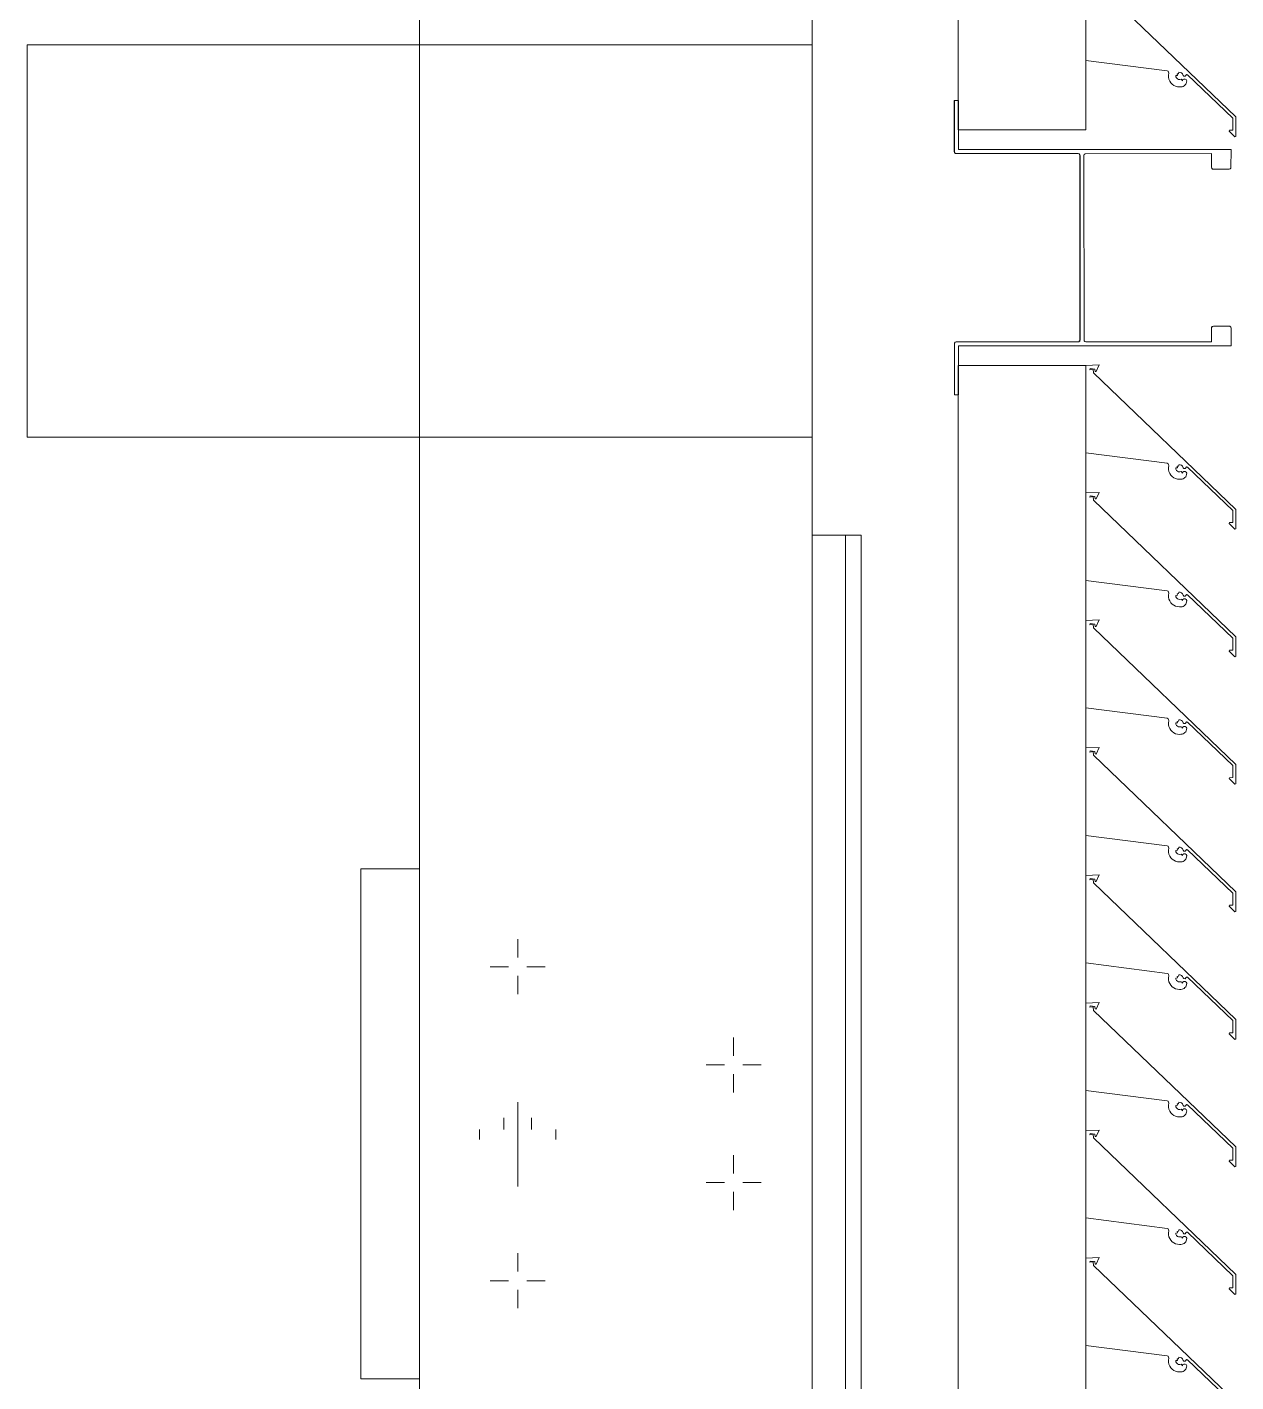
# Model space of a CAD drawing. Header units: millimetres. Extents: x -220592 to 404889, y -217665 to 38245.
# Drawn here: x 7828.18 to 7834.34, y -48033.13 to -48026.23 of the extents above; entities that cross this region are included whole.
import ezdxf

# ---------------------------------------------------------------- set-up
doc = ezdxf.new("R2010")
doc.units = ezdxf.units.MM
doc.linetypes.add('XKITLINE00', pattern=[0])
doc.linetypes.add('XKITLINE02', pattern=[4, 2, -2])
doc.layers.add('Bolt', color=7, linetype='Continuous', lineweight=0)
doc.layers.add('Part', color=7, linetype='Continuous', lineweight=0)

# ---------------------------------------------------------------- blocks, each defined once
blk = doc.blocks.new('*A15046')
at = {"layer": 'Part', "color": 7, "linetype": 'XKITLINE00', "lineweight": 0}
for p, q in [((92.53, 356.643483), (92.53, 93.899527)), ((94.53, 93.899527), (94.53, 244.699959))]:
    blk.add_line(p, q, dxfattribs=at)
blk = doc.blocks.new('*A15128')
at = {"layer": 'Part', "color": 7, "linetype": 'XKITLINE00', "lineweight": 0}
for p, q in [((95.925304, 180.315326), (95.992799, 180.31794)), ((95.992799, 180.31794), (95.977264, 180.284453)), ((95.947029, 180.300196), (95.944993, 180.293623)), ((95.944993, 180.293623), (95.962009, 180.296527)), ((95.972012, 180.297056), (95.947029, 180.300196)), ((95.962009, 180.296527), (95.964906, 180.277984)), ((95.964906, 180.277984), (96.690028, 179.581738)), ((95.972141, 180.284865), (95.972012, 180.297056)), ((95.977264, 180.284453), (95.972141, 180.284865)), ((96.339112, 179.816618), (95.925304, 179.869622)), ((96.344187, 179.814428), (96.339112, 179.816618)), ((96.347324, 179.809876), (96.344187, 179.814428)), ((96.346077, 179.79422), (96.347563, 179.804354)), ((96.346452, 179.783984), (96.346077, 179.79422)), ((96.348675, 179.773985), (96.346452, 179.783984)), ((96.347563, 179.804354), (96.347324, 179.809876)), ((96.352673, 179.764555), (96.348675, 179.773985)), ((96.358313, 179.756005), (96.352673, 179.764555)), ((96.391775, 179.793926), (96.38407, 179.79282)), ((96.38407, 179.79282), (96.384639, 179.786336)), ((96.384639, 179.786336), (96.387441, 179.780462)), ((96.387441, 179.780462), (96.392123, 179.77594)), ((96.397771, 179.80193), (96.390606, 179.800986)), ((96.390606, 179.800986), (96.391775, 179.793926)), ((96.392123, 179.77594), (96.398091, 179.773342)), ((96.400093, 179.80932), (96.397771, 179.80193)), ((96.398091, 179.773342), (96.404591, 179.772998)), ((96.406765, 179.808898), (96.400093, 179.80932)), ((96.404591, 179.772998), (96.410509, 179.773903)), ((96.412841, 179.806108), (96.406765, 179.808898)), ((96.410509, 179.773903), (96.41532, 179.771496)), ((96.417508, 179.801322), (96.412841, 179.806108)), ((96.41532, 179.771496), (96.41735, 179.766515)), ((96.41735, 179.766515), (96.420292, 179.771987)), ((96.420622, 179.793748), (96.417508, 179.801322)), ((96.420292, 179.771987), (96.425448, 179.775205)), ((96.424805, 179.789591), (96.420622, 179.793748)), ((96.430699, 179.789385), (96.424805, 179.789591)), ((96.425448, 179.775205), (96.431526, 179.775193)), ((96.435163, 179.793239), (96.430699, 179.789385)), ((96.431526, 179.775193), (96.43667, 179.771956)), ((96.438818, 179.797866), (96.435163, 179.793239)), ((96.43667, 179.771956), (96.43931, 179.766482)), ((96.43931, 179.766482), (96.438814, 179.758712)), ((96.443977, 179.796774), (96.438818, 179.797866)), ((96.674993, 179.575371), (96.443977, 179.796774)), ((96.365409, 179.748618), (96.358313, 179.756005)), ((96.373725, 179.74264), (96.365409, 179.748618)), ((96.382988, 179.738267), (96.373725, 179.74264)), ((96.392889, 179.735644), (96.382988, 179.738267)), ((96.403102, 179.734859), (96.392889, 179.735644)), ((96.409901, 179.734957), (96.403102, 179.734859)), ((96.415629, 179.735593), (96.409901, 179.734957)), ((96.42113, 179.737312), (96.415629, 179.735593)), ((96.4262, 179.740052), (96.42113, 179.737312)), ((96.430653, 179.74371), (96.4262, 179.740052)), ((96.434325, 179.748153), (96.430653, 179.74371)), ((96.437079, 179.753216), (96.434325, 179.748153)), ((96.438814, 179.758712), (96.437079, 179.753216)), ((96.67465, 179.514025), (96.674993, 179.575371)), ((96.690028, 179.581738), (96.689475, 179.482587)), ((96.656145, 179.509007), (96.65723, 179.513928)), ((96.684794, 179.480119), (96.656145, 179.509007)), ((96.65723, 179.513928), (96.67465, 179.514025)), ((96.689475, 179.482587), (96.684794, 179.480119))]:
    blk.add_line(p, q, dxfattribs=at)
blk = doc.blocks.new('*A15129')
at = {"layer": 'Part', "color": 7, "linetype": 'XKITLINE00', "lineweight": 0}
for p, q in [((95.925304, 179.665326), (95.992799, 179.66794)), ((95.947029, 179.650196), (95.944993, 179.643623)), ((95.944993, 179.643623), (95.962009, 179.646527)), ((95.972012, 179.647056), (95.947029, 179.650196)), ((95.962009, 179.646527), (95.964906, 179.627984)), ((95.964906, 179.627984), (96.690028, 178.931738)), ((95.972141, 179.634865), (95.972012, 179.647056)), ((95.977264, 179.634453), (95.972141, 179.634865)), ((95.992799, 179.66794), (95.977264, 179.634453)), ((96.339112, 179.166618), (95.925304, 179.219622)), ((96.344187, 179.164428), (96.339112, 179.166618)), ((96.347324, 179.159876), (96.344187, 179.164428)), ((96.346077, 179.14422), (96.347563, 179.154354)), ((96.346452, 179.133984), (96.346077, 179.14422)), ((96.347563, 179.154354), (96.347324, 179.159876)), ((96.391775, 179.143926), (96.38407, 179.14282)), ((96.38407, 179.14282), (96.384639, 179.136336)), ((96.397771, 179.15193), (96.390606, 179.150986)), ((96.390606, 179.150986), (96.391775, 179.143926)), ((96.400093, 179.15932), (96.397771, 179.15193)), ((96.406765, 179.158898), (96.400093, 179.15932)), ((96.412841, 179.156108), (96.406765, 179.158898)), ((96.417508, 179.151322), (96.412841, 179.156108)), ((96.420622, 179.143748), (96.417508, 179.151322)), ((96.424805, 179.139591), (96.420622, 179.143748)), ((96.430699, 179.139385), (96.424805, 179.139591)), ((96.435163, 179.143239), (96.430699, 179.139385)), ((96.438818, 179.147866), (96.435163, 179.143239)), ((96.443977, 179.146774), (96.438818, 179.147866)), ((96.674993, 178.925371), (96.443977, 179.146774)), ((96.348675, 179.123985), (96.346452, 179.133984)), ((96.352673, 179.114555), (96.348675, 179.123985)), ((96.358313, 179.106005), (96.352673, 179.114555)), ((96.365409, 179.098618), (96.358313, 179.106005)), ((96.373725, 179.09264), (96.365409, 179.098618)), ((96.382988, 179.088267), (96.373725, 179.09264)), ((96.392889, 179.085644), (96.382988, 179.088267)), ((96.384639, 179.136336), (96.387441, 179.130462)), ((96.387441, 179.130462), (96.392123, 179.12594)), ((96.392123, 179.12594), (96.398091, 179.123342)), ((96.403102, 179.084859), (96.392889, 179.085644)), ((96.398091, 179.123342), (96.404591, 179.122998)), ((96.409901, 179.084957), (96.403102, 179.084859)), ((96.404591, 179.122998), (96.410509, 179.123903)), ((96.415629, 179.085593), (96.409901, 179.084957)), ((96.410509, 179.123903), (96.41532, 179.121496)), ((96.41532, 179.121496), (96.41735, 179.116515)), ((96.42113, 179.087312), (96.415629, 179.085593)), ((96.41735, 179.116515), (96.420292, 179.121987)), ((96.420292, 179.121987), (96.425448, 179.125205)), ((96.4262, 179.090052), (96.42113, 179.087312)), ((96.425448, 179.125205), (96.431526, 179.125193)), ((96.430653, 179.09371), (96.4262, 179.090052)), ((96.434325, 179.098153), (96.430653, 179.09371)), ((96.431526, 179.125193), (96.43667, 179.121956)), ((96.437079, 179.103216), (96.434325, 179.098153)), ((96.43667, 179.121956), (96.43931, 179.116482)), ((96.438814, 179.108712), (96.437079, 179.103216)), ((96.43931, 179.116482), (96.438814, 179.108712)), ((96.690028, 178.931738), (96.689475, 178.832587)), ((96.656145, 178.859007), (96.65723, 178.863928)), ((96.65723, 178.863928), (96.67465, 178.864025)), ((96.67465, 178.864025), (96.674993, 178.925371)), ((96.684794, 178.830119), (96.656145, 178.859007)), ((96.689475, 178.832587), (96.684794, 178.830119))]:
    blk.add_line(p, q, dxfattribs=at)
blk = doc.blocks.new('*A15130')
at = {"layer": 'Part', "color": 7, "linetype": 'XKITLINE00', "lineweight": 0}
for p, q in [((95.925304, 179.015326), (95.992799, 179.01794)), ((95.992799, 179.01794), (95.977264, 178.984453)), ((95.947029, 179.000196), (95.944993, 178.993623)), ((95.944993, 178.993623), (95.962009, 178.996527)), ((95.972012, 178.997056), (95.947029, 179.000196)), ((95.962009, 178.996527), (95.964906, 178.977984)), ((95.964906, 178.977984), (96.690028, 178.281738)), ((95.972141, 178.984865), (95.972012, 178.997056)), ((95.977264, 178.984453), (95.972141, 178.984865)), ((96.339112, 178.516618), (95.925304, 178.569622)), ((96.344187, 178.514428), (96.339112, 178.516618)), ((96.347324, 178.509876), (96.344187, 178.514428)), ((96.346077, 178.49422), (96.347563, 178.504354)), ((96.346452, 178.483984), (96.346077, 178.49422)), ((96.348675, 178.473985), (96.346452, 178.483984)), ((96.347563, 178.504354), (96.347324, 178.509876)), ((96.352673, 178.464555), (96.348675, 178.473985)), ((96.358313, 178.456005), (96.352673, 178.464555)), ((96.365409, 178.448618), (96.358313, 178.456005)), ((96.373725, 178.44264), (96.365409, 178.448618)), ((96.391775, 178.493926), (96.38407, 178.49282)), ((96.38407, 178.49282), (96.384639, 178.486336)), ((96.384639, 178.486336), (96.387441, 178.480462)), ((96.387441, 178.480462), (96.392123, 178.47594)), ((96.397771, 178.50193), (96.390606, 178.500986)), ((96.390606, 178.500986), (96.391775, 178.493926)), ((96.392123, 178.47594), (96.398091, 178.473342)), ((96.400093, 178.50932), (96.397771, 178.50193)), ((96.398091, 178.473342), (96.404591, 178.472998)), ((96.406765, 178.508898), (96.400093, 178.50932)), ((96.404591, 178.472998), (96.410509, 178.473903)), ((96.412841, 178.506108), (96.406765, 178.508898)), ((96.410509, 178.473903), (96.41532, 178.471496)), ((96.417508, 178.501322), (96.412841, 178.506108)), ((96.41532, 178.471496), (96.41735, 178.466515)), ((96.41735, 178.466515), (96.420292, 178.471987)), ((96.420622, 178.493748), (96.417508, 178.501322)), ((96.420292, 178.471987), (96.425448, 178.475205)), ((96.424805, 178.489591), (96.420622, 178.493748)), ((96.430699, 178.489385), (96.424805, 178.489591)), ((96.425448, 178.475205), (96.431526, 178.475193)), ((96.435163, 178.493239), (96.430699, 178.489385)), ((96.431526, 178.475193), (96.43667, 178.471956)), ((96.437079, 178.453216), (96.434325, 178.448153)), ((96.438818, 178.497866), (96.435163, 178.493239)), ((96.43667, 178.471956), (96.43931, 178.466482)), ((96.438814, 178.458712), (96.437079, 178.453216)), ((96.43931, 178.466482), (96.438814, 178.458712)), ((96.443977, 178.496774), (96.438818, 178.497866)), ((96.674993, 178.275371), (96.443977, 178.496774)), ((96.382988, 178.438267), (96.373725, 178.44264)), ((96.392889, 178.435644), (96.382988, 178.438267)), ((96.403102, 178.434859), (96.392889, 178.435644)), ((96.409901, 178.434957), (96.403102, 178.434859)), ((96.415629, 178.435593), (96.409901, 178.434957)), ((96.42113, 178.437312), (96.415629, 178.435593)), ((96.4262, 178.440052), (96.42113, 178.437312)), ((96.430653, 178.44371), (96.4262, 178.440052)), ((96.434325, 178.448153), (96.430653, 178.44371)), ((96.67465, 178.214025), (96.674993, 178.275371)), ((96.690028, 178.281738), (96.689475, 178.182587)), ((96.656145, 178.209007), (96.65723, 178.213928)), ((96.684794, 178.180119), (96.656145, 178.209007)), ((96.65723, 178.213928), (96.67465, 178.214025)), ((96.689475, 178.182587), (96.684794, 178.180119))]:
    blk.add_line(p, q, dxfattribs=at)
blk = doc.blocks.new('*A15131')
at = {"layer": 'Part', "color": 7, "linetype": 'XKITLINE00', "lineweight": 0}
for p, q in [((95.925304, 178.365326), (95.992799, 178.36794)), ((95.947029, 178.350196), (95.944993, 178.343623)), ((95.944993, 178.343623), (95.962009, 178.346527)), ((95.972012, 178.347056), (95.947029, 178.350196)), ((95.962009, 178.346527), (95.964906, 178.327984)), ((95.964906, 178.327984), (96.690028, 177.631738)), ((95.972141, 178.334865), (95.972012, 178.347056)), ((95.977264, 178.334453), (95.972141, 178.334865)), ((95.992799, 178.36794), (95.977264, 178.334453)), ((96.339112, 177.866618), (95.925304, 177.919622)), ((96.344187, 177.864428), (96.339112, 177.866618)), ((96.347324, 177.859876), (96.344187, 177.864428)), ((96.346077, 177.84422), (96.347563, 177.854354)), ((96.346452, 177.833984), (96.346077, 177.84422)), ((96.348675, 177.823985), (96.346452, 177.833984)), ((96.347563, 177.854354), (96.347324, 177.859876)), ((96.391775, 177.843926), (96.38407, 177.84282)), ((96.38407, 177.84282), (96.384639, 177.836336)), ((96.384639, 177.836336), (96.387441, 177.830462)), ((96.387441, 177.830462), (96.392123, 177.82594)), ((96.397771, 177.85193), (96.390606, 177.850986)), ((96.390606, 177.850986), (96.391775, 177.843926)), ((96.400093, 177.85932), (96.397771, 177.85193)), ((96.406765, 177.858898), (96.400093, 177.85932)), ((96.412841, 177.856108), (96.406765, 177.858898)), ((96.417508, 177.851322), (96.412841, 177.856108)), ((96.420622, 177.843748), (96.417508, 177.851322)), ((96.424805, 177.839591), (96.420622, 177.843748)), ((96.430699, 177.839385), (96.424805, 177.839591)), ((96.435163, 177.843239), (96.430699, 177.839385)), ((96.438818, 177.847866), (96.435163, 177.843239)), ((96.443977, 177.846774), (96.438818, 177.847866)), ((96.674993, 177.625371), (96.443977, 177.846774)), ((96.352673, 177.814555), (96.348675, 177.823985)), ((96.358313, 177.806005), (96.352673, 177.814555)), ((96.365409, 177.798618), (96.358313, 177.806005)), ((96.373725, 177.79264), (96.365409, 177.798618)), ((96.382988, 177.788267), (96.373725, 177.79264)), ((96.392889, 177.785644), (96.382988, 177.788267)), ((96.392123, 177.82594), (96.398091, 177.823342)), ((96.403102, 177.784859), (96.392889, 177.785644)), ((96.398091, 177.823342), (96.404591, 177.822998)), ((96.409901, 177.784957), (96.403102, 177.784859)), ((96.404591, 177.822998), (96.410509, 177.823903)), ((96.415629, 177.785593), (96.409901, 177.784957)), ((96.410509, 177.823903), (96.41532, 177.821496)), ((96.41532, 177.821496), (96.41735, 177.816515)), ((96.42113, 177.787312), (96.415629, 177.785593)), ((96.41735, 177.816515), (96.420292, 177.821987)), ((96.420292, 177.821987), (96.425448, 177.825205)), ((96.4262, 177.790052), (96.42113, 177.787312)), ((96.425448, 177.825205), (96.431526, 177.825193)), ((96.430653, 177.79371), (96.4262, 177.790052)), ((96.434325, 177.798153), (96.430653, 177.79371)), ((96.431526, 177.825193), (96.43667, 177.821956)), ((96.437079, 177.803216), (96.434325, 177.798153)), ((96.43667, 177.821956), (96.43931, 177.816482)), ((96.438814, 177.808712), (96.437079, 177.803216)), ((96.43931, 177.816482), (96.438814, 177.808712)), ((96.67465, 177.564025), (96.674993, 177.625371)), ((96.690028, 177.631738), (96.689475, 177.532587)), ((96.656145, 177.559007), (96.65723, 177.563928)), ((96.684794, 177.530119), (96.656145, 177.559007)), ((96.65723, 177.563928), (96.67465, 177.564025)), ((96.689475, 177.532587), (96.684794, 177.530119))]:
    blk.add_line(p, q, dxfattribs=at)
blk = doc.blocks.new('*A15132')
at = {"layer": 'Part', "color": 7, "linetype": 'XKITLINE00', "lineweight": 0}
for p, q in [((95.925304, 177.715326), (95.992799, 177.71794)), ((95.947029, 177.700196), (95.944993, 177.693623)), ((95.944993, 177.693623), (95.962009, 177.696527)), ((95.972012, 177.697056), (95.947029, 177.700196)), ((95.962009, 177.696527), (95.964906, 177.677984)), ((95.972141, 177.684865), (95.972012, 177.697056)), ((95.992799, 177.71794), (95.977264, 177.684453)), ((95.964906, 177.677984), (96.690028, 176.981738)), ((95.977264, 177.684453), (95.972141, 177.684865)), ((96.339112, 177.216618), (95.925304, 177.269622)), ((96.344187, 177.214428), (96.339112, 177.216618)), ((96.347324, 177.209876), (96.344187, 177.214428)), ((96.347563, 177.204354), (96.347324, 177.209876)), ((96.400093, 177.20932), (96.397771, 177.20193)), ((96.406765, 177.208898), (96.400093, 177.20932)), ((96.412841, 177.206108), (96.406765, 177.208898)), ((96.417508, 177.201322), (96.412841, 177.206108)), ((96.346077, 177.19422), (96.347563, 177.204354)), ((96.346452, 177.183984), (96.346077, 177.19422)), ((96.348675, 177.173985), (96.346452, 177.183984)), ((96.352673, 177.164555), (96.348675, 177.173985)), ((96.358313, 177.156005), (96.352673, 177.164555)), ((96.365409, 177.148618), (96.358313, 177.156005)), ((96.373725, 177.14264), (96.365409, 177.148618)), ((96.382988, 177.138267), (96.373725, 177.14264)), ((96.392889, 177.135644), (96.382988, 177.138267)), ((96.391775, 177.193926), (96.38407, 177.19282)), ((96.38407, 177.19282), (96.384639, 177.186336)), ((96.384639, 177.186336), (96.387441, 177.180462)), ((96.387441, 177.180462), (96.392123, 177.17594)), ((96.397771, 177.20193), (96.390606, 177.200986)), ((96.390606, 177.200986), (96.391775, 177.193926)), ((96.392123, 177.17594), (96.398091, 177.173342)), ((96.398091, 177.173342), (96.404591, 177.172998)), ((96.404591, 177.172998), (96.410509, 177.173903)), ((96.410509, 177.173903), (96.41532, 177.171496)), ((96.41532, 177.171496), (96.41735, 177.166515)), ((96.42113, 177.137312), (96.415629, 177.135593)), ((96.41735, 177.166515), (96.420292, 177.171987)), ((96.420622, 177.193748), (96.417508, 177.201322)), ((96.420292, 177.171987), (96.425448, 177.175205)), ((96.424805, 177.189591), (96.420622, 177.193748)), ((96.4262, 177.140052), (96.42113, 177.137312)), ((96.430699, 177.189385), (96.424805, 177.189591)), ((96.425448, 177.175205), (96.431526, 177.175193)), ((96.430653, 177.14371), (96.4262, 177.140052)), ((96.434325, 177.148153), (96.430653, 177.14371)), ((96.435163, 177.193239), (96.430699, 177.189385)), ((96.431526, 177.175193), (96.43667, 177.171956)), ((96.437079, 177.153216), (96.434325, 177.148153)), ((96.438818, 177.197866), (96.435163, 177.193239)), ((96.43667, 177.171956), (96.43931, 177.166482)), ((96.438814, 177.158712), (96.437079, 177.153216)), ((96.43931, 177.166482), (96.438814, 177.158712)), ((96.443977, 177.196774), (96.438818, 177.197866)), ((96.674993, 176.975371), (96.443977, 177.196774)), ((96.403102, 177.134859), (96.392889, 177.135644)), ((96.409901, 177.134957), (96.403102, 177.134859)), ((96.415629, 177.135593), (96.409901, 177.134957)), ((96.67465, 176.914025), (96.674993, 176.975371)), ((96.690028, 176.981738), (96.689475, 176.882587)), ((96.656145, 176.909007), (96.65723, 176.913928)), ((96.684794, 176.880119), (96.656145, 176.909007)), ((96.65723, 176.913928), (96.67465, 176.914025)), ((96.689475, 176.882587), (96.684794, 176.880119))]:
    blk.add_line(p, q, dxfattribs=at)
blk = doc.blocks.new('*A15135')
at = {"layer": 'Part', "color": 7, "linetype": 'XKITLINE00', "lineweight": 0}
for p, q in [((92.53, 179.7), (92.230136, 179.7)), ((92.230136, 179.7), (92.230136, 177.1)), ((92.230136, 177.1), (92.53, 177.1))]:
    blk.add_line(p, q, dxfattribs=at)
blk = doc.blocks.new('*A15136')
at = {"layer": 'Bolt', "color": 7, "linetype": 'XKITLINE02', "lineweight": 0}
for p, q in [((93.030136, 178.5092), (93.030136, 178.08)), ((92.960136, 178.43), (92.960136, 178.37)), ((93.100136, 178.43), (93.100136, 178.37)), ((92.835136, 178.37), (92.835136, 178.32)), ((93.225136, 178.37), (93.225136, 178.32))]:
    blk.add_line(p, q, dxfattribs=at)
blk = doc.blocks.new('*A15137')
at = {"layer": 'Bolt', "color": 7, "linetype": 'XKITLINE00', "lineweight": 0}
for p, q in [((94.130136, 178.84), (94.130136, 178.74676)), ((93.990136, 178.7), (94.083376, 178.7)), ((94.270136, 178.7), (94.176896, 178.7)), ((94.130136, 178.56), (94.130136, 178.65324)), ((94.130136, 178.24), (94.130136, 178.14676)), ((93.990136, 178.1), (94.083376, 178.1)), ((94.130136, 177.96), (94.130136, 178.05324)), ((94.270136, 178.1), (94.176896, 178.1))]:
    blk.add_line(p, q, dxfattribs=at)
blk = doc.blocks.new('*A15138')
at = {"layer": 'Bolt', "color": 7, "linetype": 'XKITLINE00', "lineweight": 0}
for p, q in [((93.030136, 179.34), (93.030136, 179.24676)), ((92.890136, 179.2), (92.983376, 179.2)), ((93.030136, 179.06), (93.030136, 179.15324)), ((93.170136, 179.2), (93.076896, 179.2)), ((93.030136, 177.74), (93.030136, 177.64676)), ((92.890136, 177.6), (92.983376, 177.6)), ((93.030136, 177.46), (93.030136, 177.55324)), ((93.170136, 177.6), (93.076896, 177.6))]:
    blk.add_line(p, q, dxfattribs=at)
blk = doc.blocks.new('*A15638')
at = {"layer": 'Part', "color": 7, "linetype": 'XKITLINE00', "lineweight": 0}
for p, q in [((94.53, 181.4), (94.780136, 181.4)), ((94.700136, 154.15), (94.700136, 181.4)), ((94.780136, 154.15), (94.780136, 181.4))]:
    blk.add_line(p, q, dxfattribs=at)
blk = doc.blocks.new('*A15639')
at = {"layer": 'Part', "color": 7, "linetype": 'XKITLINE00', "lineweight": 0}
for p, q in [((95.925304, 182.26533), (95.275304, 182.26533)), ((95.275304, 182.26533), (95.275304, 168.465444)), ((95.925304, 182.26533), (95.925304, 168.465444))]:
    blk.add_line(p, q, dxfattribs=at)
blk = doc.blocks.new('*A15668')
at = {"layer": 'Part', "color": 7, "linetype": 'XKITLINE00', "lineweight": 0}
for p, q in [((95.275304, 197.26533), (95.275304, 183.465444)), ((95.925304, 197.26533), (95.925304, 183.465444)), ((95.925304, 183.465444), (95.275304, 183.465444))]:
    blk.add_line(p, q, dxfattribs=at)
blk = doc.blocks.new('*A15669')
at = {"layer": 'Part', "color": 7, "linetype": 'XKITLINE00', "lineweight": 0}
for p, q in [((95.275588, 183.615225), (95.255588, 183.615222)), ((95.255588, 183.615222), (95.255633, 183.355222)), ((95.275632, 183.365225), (95.275588, 183.615225)), ((95.255633, 183.355222), (95.25732, 183.349666)), ((96.665632, 183.365468), (95.275632, 183.365225)), ((96.664887, 183.271641), (96.665632, 183.365468)), ((95.25732, 183.349666), (95.261808, 183.345984)), ((95.261808, 183.345984), (95.885635, 183.345332)), ((95.885635, 183.345332), (95.891191, 183.343647)), ((95.891191, 183.343647), (95.894875, 183.33916)), ((95.894875, 183.33916), (95.895637, 183.335333)), ((95.895637, 183.335333), (95.895801, 182.395333)), ((95.915637, 183.335337), (95.917321, 183.340893)), ((95.916563, 182.39151), (95.915637, 183.335337)), ((95.917321, 183.340893), (95.921808, 183.344577)), ((95.921808, 183.344577), (96.565635, 183.34545)), ((96.565635, 183.34545), (96.565647, 183.27545)), ((96.565647, 183.27545), (96.567334, 183.269895)), ((96.567334, 183.269895), (96.571822, 183.266213)), ((96.571822, 183.266213), (96.655649, 183.265466)), ((96.655649, 183.265466), (96.661204, 183.267152)), ((96.661204, 183.267152), (96.664887, 183.271641)), ((96.566551, 182.459277), (96.565803, 182.38545)), ((96.570233, 182.463766), (96.566551, 182.459277)), ((96.575789, 182.465452), (96.570233, 182.463766)), ((96.659616, 182.464706), (96.575789, 182.465452)), ((96.664104, 182.461023), (96.659616, 182.464706)), ((96.66579, 182.455468), (96.664104, 182.461023)), ((96.665806, 182.365468), (96.66579, 182.455468)), ((95.265803, 182.385223), (95.260247, 182.383537)), ((95.889629, 182.386094), (95.265803, 182.385223)), ((95.894117, 182.389777), (95.889629, 182.386094)), ((95.895801, 182.395333), (95.894117, 182.389777)), ((95.920247, 182.387023), (95.916563, 182.39151)), ((95.925803, 182.385339), (95.920247, 182.387023)), ((96.565803, 182.38545), (95.925803, 182.385339)), ((95.256565, 182.379049), (95.25585, 182.115222)), ((95.260247, 182.383537), (95.256565, 182.379049)), ((95.275806, 182.365225), (96.665806, 182.365468)), ((95.27585, 182.115225), (95.275806, 182.365225)), ((95.25585, 182.115222), (95.27585, 182.115225))]:
    blk.add_line(p, q, dxfattribs=at)
blk = doc.blocks.new('*A15686')
at = {"layer": 'Part', "color": 7, "linetype": 'XKITLINE00', "lineweight": 0}
for p, q in [((95.925304, 184.265326), (95.992799, 184.26794)), ((95.947029, 184.250196), (95.944993, 184.243623)), ((95.972012, 184.247056), (95.947029, 184.250196)), ((95.992799, 184.26794), (95.977264, 184.234453)), ((95.944993, 184.243623), (95.962009, 184.246527)), ((95.962009, 184.246527), (95.964906, 184.227984)), ((95.964906, 184.227984), (96.690028, 183.531738)), ((95.972141, 184.234865), (95.972012, 184.247056)), ((95.977264, 184.234453), (95.972141, 184.234865)), ((96.339112, 183.766618), (95.925304, 183.819622)), ((96.344187, 183.764428), (96.339112, 183.766618)), ((96.347324, 183.759876), (96.344187, 183.764428)), ((96.346077, 183.74422), (96.347563, 183.754354)), ((96.346452, 183.733984), (96.346077, 183.74422)), ((96.348675, 183.723985), (96.346452, 183.733984)), ((96.347563, 183.754354), (96.347324, 183.759876)), ((96.352673, 183.714555), (96.348675, 183.723985)), ((96.358313, 183.706005), (96.352673, 183.714555)), ((96.365409, 183.698618), (96.358313, 183.706005)), ((96.373725, 183.69264), (96.365409, 183.698618)), ((96.391775, 183.743926), (96.38407, 183.74282)), ((96.38407, 183.74282), (96.384639, 183.736336)), ((96.384639, 183.736336), (96.387441, 183.730462)), ((96.387441, 183.730462), (96.392123, 183.72594)), ((96.397771, 183.75193), (96.390606, 183.750986)), ((96.390606, 183.750986), (96.391775, 183.743926)), ((96.392123, 183.72594), (96.398091, 183.723342)), ((96.400093, 183.75932), (96.397771, 183.75193)), ((96.398091, 183.723342), (96.404591, 183.722998)), ((96.406765, 183.758898), (96.400093, 183.75932)), ((96.404591, 183.722998), (96.410509, 183.723903)), ((96.412841, 183.756108), (96.406765, 183.758898)), ((96.410509, 183.723903), (96.41532, 183.721496)), ((96.417508, 183.751322), (96.412841, 183.756108)), ((96.41532, 183.721496), (96.41735, 183.716515)), ((96.41735, 183.716515), (96.420292, 183.721987)), ((96.420622, 183.743748), (96.417508, 183.751322)), ((96.420292, 183.721987), (96.425448, 183.725205)), ((96.424805, 183.739591), (96.420622, 183.743748)), ((96.430699, 183.739385), (96.424805, 183.739591)), ((96.425448, 183.725205), (96.431526, 183.725193)), ((96.434325, 183.698153), (96.430653, 183.69371)), ((96.435163, 183.743239), (96.430699, 183.739385)), ((96.431526, 183.725193), (96.43667, 183.721956)), ((96.437079, 183.703216), (96.434325, 183.698153)), ((96.438818, 183.747866), (96.435163, 183.743239)), ((96.43667, 183.721956), (96.43931, 183.716482)), ((96.438814, 183.708712), (96.437079, 183.703216)), ((96.43931, 183.716482), (96.438814, 183.708712)), ((96.443977, 183.746774), (96.438818, 183.747866)), ((96.674993, 183.525371), (96.443977, 183.746774)), ((96.382988, 183.688267), (96.373725, 183.69264)), ((96.392889, 183.685644), (96.382988, 183.688267)), ((96.403102, 183.684859), (96.392889, 183.685644)), ((96.409901, 183.684957), (96.403102, 183.684859)), ((96.415629, 183.685593), (96.409901, 183.684957)), ((96.42113, 183.687312), (96.415629, 183.685593)), ((96.4262, 183.690052), (96.42113, 183.687312)), ((96.430653, 183.69371), (96.4262, 183.690052)), ((96.67465, 183.464025), (96.674993, 183.525371)), ((96.690028, 183.531738), (96.689475, 183.432587)), ((96.656145, 183.459007), (96.65723, 183.463928)), ((96.684794, 183.430119), (96.656145, 183.459007)), ((96.65723, 183.463928), (96.67465, 183.464025)), ((96.689475, 183.432587), (96.684794, 183.430119))]:
    blk.add_line(p, q, dxfattribs=at)
blk = doc.blocks.new('*A15687')
at = {"layer": 'Part', "color": 7, "linetype": 'XKITLINE00', "lineweight": 0}
for p, q in [((95.925418, 182.26533), (95.992799, 182.26794)), ((95.947029, 182.250196), (95.944993, 182.243623)), ((95.944993, 182.243623), (95.962009, 182.246527)), ((95.972012, 182.247056), (95.947029, 182.250196)), ((95.962009, 182.246527), (95.964906, 182.227984)), ((95.972141, 182.234865), (95.972012, 182.247056)), ((95.992799, 182.26794), (95.977264, 182.234453)), ((95.964906, 182.227984), (96.690028, 181.531738)), ((95.977264, 182.234453), (95.972141, 182.234865)), ((96.339112, 181.766618), (95.925304, 181.819622)), ((96.344187, 181.764428), (96.339112, 181.766618)), ((96.347324, 181.759876), (96.344187, 181.764428)), ((96.346077, 181.74422), (96.347563, 181.754354)), ((96.346452, 181.733984), (96.346077, 181.74422)), ((96.348675, 181.723985), (96.346452, 181.733984)), ((96.347563, 181.754354), (96.347324, 181.759876)), ((96.352673, 181.714555), (96.348675, 181.723985)), ((96.358313, 181.706005), (96.352673, 181.714555)), ((96.365409, 181.698618), (96.358313, 181.706005)), ((96.373725, 181.69264), (96.365409, 181.698618)), ((96.391775, 181.743926), (96.38407, 181.74282)), ((96.38407, 181.74282), (96.384639, 181.736336)), ((96.384639, 181.736336), (96.387441, 181.730462)), ((96.387441, 181.730462), (96.392123, 181.72594)), ((96.397771, 181.75193), (96.390606, 181.750986)), ((96.390606, 181.750986), (96.391775, 181.743926)), ((96.392123, 181.72594), (96.398091, 181.723342)), ((96.400093, 181.75932), (96.397771, 181.75193)), ((96.398091, 181.723342), (96.404591, 181.722998)), ((96.406765, 181.758898), (96.400093, 181.75932)), ((96.404591, 181.722998), (96.410509, 181.723903)), ((96.412841, 181.756108), (96.406765, 181.758898)), ((96.410509, 181.723903), (96.41532, 181.721496)), ((96.417508, 181.751322), (96.412841, 181.756108)), ((96.41532, 181.721496), (96.41735, 181.716515)), ((96.41735, 181.716515), (96.420292, 181.721987)), ((96.420622, 181.743748), (96.417508, 181.751322)), ((96.420292, 181.721987), (96.425448, 181.725205)), ((96.424805, 181.739591), (96.420622, 181.743748)), ((96.430699, 181.739385), (96.424805, 181.739591)), ((96.425448, 181.725205), (96.431526, 181.725193)), ((96.434325, 181.698153), (96.430653, 181.69371)), ((96.435163, 181.743239), (96.430699, 181.739385)), ((96.431526, 181.725193), (96.43667, 181.721956)), ((96.437079, 181.703216), (96.434325, 181.698153)), ((96.438818, 181.747866), (96.435163, 181.743239)), ((96.43667, 181.721956), (96.43931, 181.716482)), ((96.438814, 181.708712), (96.437079, 181.703216)), ((96.43931, 181.716482), (96.438814, 181.708712)), ((96.443977, 181.746774), (96.438818, 181.747866)), ((96.674993, 181.525371), (96.443977, 181.746774)), ((96.382988, 181.688267), (96.373725, 181.69264)), ((96.392889, 181.685644), (96.382988, 181.688267)), ((96.403102, 181.684859), (96.392889, 181.685644)), ((96.409901, 181.684957), (96.403102, 181.684859)), ((96.415629, 181.685593), (96.409901, 181.684957)), ((96.42113, 181.687312), (96.415629, 181.685593)), ((96.4262, 181.690052), (96.42113, 181.687312)), ((96.430653, 181.69371), (96.4262, 181.690052)), ((96.67465, 181.464025), (96.674993, 181.525371)), ((96.690028, 181.531738), (96.689475, 181.432587)), ((96.656145, 181.459007), (96.65723, 181.463928)), ((96.684794, 181.430119), (96.656145, 181.459007)), ((96.65723, 181.463928), (96.67465, 181.464025)), ((96.689475, 181.432587), (96.684794, 181.430119))]:
    blk.add_line(p, q, dxfattribs=at)
blk = doc.blocks.new('*A15688')
at = {"layer": 'Part', "color": 7, "linetype": 'XKITLINE00', "lineweight": 0}
for p, q in [((95.925304, 181.615326), (95.992799, 181.61794)), ((95.947029, 181.600196), (95.944993, 181.593623)), ((95.944993, 181.593623), (95.962009, 181.596527)), ((95.972012, 181.597056), (95.947029, 181.600196)), ((95.962009, 181.596527), (95.964906, 181.577984)), ((95.964906, 181.577984), (96.690028, 180.881738)), ((95.972141, 181.584865), (95.972012, 181.597056)), ((95.977264, 181.584453), (95.972141, 181.584865)), ((95.992799, 181.61794), (95.977264, 181.584453)), ((96.339112, 181.116618), (95.925304, 181.169622)), ((96.344187, 181.114428), (96.339112, 181.116618)), ((96.347324, 181.109876), (96.344187, 181.114428)), ((96.346077, 181.09422), (96.347563, 181.104354)), ((96.346452, 181.083984), (96.346077, 181.09422)), ((96.348675, 181.073985), (96.346452, 181.083984)), ((96.347563, 181.104354), (96.347324, 181.109876)), ((96.352673, 181.064555), (96.348675, 181.073985)), ((96.391775, 181.093926), (96.38407, 181.09282)), ((96.38407, 181.09282), (96.384639, 181.086336)), ((96.384639, 181.086336), (96.387441, 181.080462)), ((96.387441, 181.080462), (96.392123, 181.07594)), ((96.397771, 181.10193), (96.390606, 181.100986)), ((96.390606, 181.100986), (96.391775, 181.093926)), ((96.392123, 181.07594), (96.398091, 181.073342)), ((96.400093, 181.10932), (96.397771, 181.10193)), ((96.398091, 181.073342), (96.404591, 181.072998)), ((96.406765, 181.108898), (96.400093, 181.10932)), ((96.404591, 181.072998), (96.410509, 181.073903)), ((96.412841, 181.106108), (96.406765, 181.108898)), ((96.410509, 181.073903), (96.41532, 181.071496)), ((96.417508, 181.101322), (96.412841, 181.106108)), ((96.420622, 181.093748), (96.417508, 181.101322)), ((96.420292, 181.071987), (96.425448, 181.075205)), ((96.424805, 181.089591), (96.420622, 181.093748)), ((96.430699, 181.089385), (96.424805, 181.089591)), ((96.425448, 181.075205), (96.431526, 181.075193)), ((96.435163, 181.093239), (96.430699, 181.089385)), ((96.431526, 181.075193), (96.43667, 181.071956)), ((96.438818, 181.097866), (96.435163, 181.093239)), ((96.443977, 181.096774), (96.438818, 181.097866)), ((96.674993, 180.875371), (96.443977, 181.096774)), ((96.358313, 181.056005), (96.352673, 181.064555)), ((96.365409, 181.048618), (96.358313, 181.056005)), ((96.373725, 181.04264), (96.365409, 181.048618)), ((96.382988, 181.038267), (96.373725, 181.04264)), ((96.392889, 181.035644), (96.382988, 181.038267)), ((96.403102, 181.034859), (96.392889, 181.035644)), ((96.409901, 181.034957), (96.403102, 181.034859)), ((96.415629, 181.035593), (96.409901, 181.034957)), ((96.41532, 181.071496), (96.41735, 181.066515)), ((96.42113, 181.037312), (96.415629, 181.035593)), ((96.41735, 181.066515), (96.420292, 181.071987)), ((96.4262, 181.040052), (96.42113, 181.037312)), ((96.430653, 181.04371), (96.4262, 181.040052)), ((96.434325, 181.048153), (96.430653, 181.04371)), ((96.437079, 181.053216), (96.434325, 181.048153)), ((96.43667, 181.071956), (96.43931, 181.066482)), ((96.438814, 181.058712), (96.437079, 181.053216)), ((96.43931, 181.066482), (96.438814, 181.058712)), ((96.67465, 180.814025), (96.674993, 180.875371)), ((96.690028, 180.881738), (96.689475, 180.782587)), ((96.656145, 180.809007), (96.65723, 180.813928)), ((96.684794, 180.780119), (96.656145, 180.809007)), ((96.65723, 180.813928), (96.67465, 180.814025)), ((96.689475, 180.782587), (96.684794, 180.780119))]:
    blk.add_line(p, q, dxfattribs=at)
blk = doc.blocks.new('*A15689')
at = {"layer": 'Part', "color": 7, "linetype": 'XKITLINE00', "lineweight": 0}
for p, q in [((95.925304, 180.965326), (95.992799, 180.96794)), ((95.947029, 180.950196), (95.944993, 180.943623)), ((95.944993, 180.943623), (95.962009, 180.946527)), ((95.972012, 180.947056), (95.947029, 180.950196)), ((95.962009, 180.946527), (95.964906, 180.927984)), ((95.972141, 180.934865), (95.972012, 180.947056)), ((95.977264, 180.934453), (95.972141, 180.934865)), ((95.992799, 180.96794), (95.977264, 180.934453)), ((95.964906, 180.927984), (96.690028, 180.231738)), ((96.339112, 180.466618), (95.925304, 180.519622)), ((96.344187, 180.464428), (96.339112, 180.466618)), ((96.347324, 180.459876), (96.344187, 180.464428)), ((96.346077, 180.44422), (96.347563, 180.454354)), ((96.347563, 180.454354), (96.347324, 180.459876)), ((96.397771, 180.45193), (96.390606, 180.450986)), ((96.390606, 180.450986), (96.391775, 180.443926)), ((96.400093, 180.45932), (96.397771, 180.45193)), ((96.406765, 180.458898), (96.400093, 180.45932)), ((96.412841, 180.456108), (96.406765, 180.458898)), ((96.417508, 180.451322), (96.412841, 180.456108)), ((96.420622, 180.443748), (96.417508, 180.451322)), ((96.346452, 180.433984), (96.346077, 180.44422)), ((96.348675, 180.423985), (96.346452, 180.433984)), ((96.352673, 180.414555), (96.348675, 180.423985)), ((96.358313, 180.406005), (96.352673, 180.414555)), ((96.365409, 180.398618), (96.358313, 180.406005)), ((96.373725, 180.39264), (96.365409, 180.398618)), ((96.382988, 180.388267), (96.373725, 180.39264)), ((96.392889, 180.385644), (96.382988, 180.388267)), ((96.391775, 180.443926), (96.38407, 180.44282)), ((96.38407, 180.44282), (96.384639, 180.436336)), ((96.384639, 180.436336), (96.387441, 180.430462)), ((96.387441, 180.430462), (96.392123, 180.42594)), ((96.392123, 180.42594), (96.398091, 180.423342)), ((96.403102, 180.384859), (96.392889, 180.385644)), ((96.398091, 180.423342), (96.404591, 180.422998)), ((96.409901, 180.384957), (96.403102, 180.384859)), ((96.404591, 180.422998), (96.410509, 180.423903)), ((96.415629, 180.385593), (96.409901, 180.384957)), ((96.410509, 180.423903), (96.41532, 180.421496)), ((96.41532, 180.421496), (96.41735, 180.416515)), ((96.42113, 180.387312), (96.415629, 180.385593)), ((96.41735, 180.416515), (96.420292, 180.421987)), ((96.420292, 180.421987), (96.425448, 180.425205)), ((96.424805, 180.439591), (96.420622, 180.443748)), ((96.4262, 180.390052), (96.42113, 180.387312)), ((96.430699, 180.439385), (96.424805, 180.439591)), ((96.425448, 180.425205), (96.431526, 180.425193)), ((96.430653, 180.39371), (96.4262, 180.390052)), ((96.434325, 180.398153), (96.430653, 180.39371)), ((96.435163, 180.443239), (96.430699, 180.439385)), ((96.431526, 180.425193), (96.43667, 180.421956)), ((96.437079, 180.403216), (96.434325, 180.398153)), ((96.438818, 180.447866), (96.435163, 180.443239)), ((96.43667, 180.421956), (96.43931, 180.416482)), ((96.438814, 180.408712), (96.437079, 180.403216)), ((96.43931, 180.416482), (96.438814, 180.408712)), ((96.443977, 180.446774), (96.438818, 180.447866)), ((96.674993, 180.225371), (96.443977, 180.446774)), ((96.67465, 180.164025), (96.674993, 180.225371)), ((96.690028, 180.231738), (96.689475, 180.132587)), ((96.656145, 180.159007), (96.65723, 180.163928)), ((96.684794, 180.130119), (96.656145, 180.159007)), ((96.65723, 180.163928), (96.67465, 180.164025)), ((96.689475, 180.132587), (96.684794, 180.130119))]:
    blk.add_line(p, q, dxfattribs=at)
blk = doc.blocks.new('*A15741')
at = {"layer": 'Part', "color": 7, "linetype": 'XKITLINE00', "lineweight": 0}
for p, q in [((94.53, 183.8996), (90.53, 183.8996)), ((90.53, 183.8996), (90.53, 181.8996)), ((94.53, 181.8996), (94.53, 183.8996)), ((90.53, 181.8996), (94.53, 181.8996))]:
    blk.add_line(p, q, dxfattribs=at)
blk = doc.blocks.new('*A15743')
at = {"layer": 'Part', "color": 7, "linetype": 'XKITLINE00', "lineweight": 0}
for p, q in [((95.275085, 183.61533), (95.255085, 183.615327)), ((95.255085, 183.615327), (95.255131, 183.355327)), ((95.255131, 183.355327), (95.256817, 183.349771)), ((95.275632, 183.36533), (96.665129, 183.365573)), ((95.256817, 183.349771), (95.261306, 183.346089)), ((95.261306, 183.346089), (95.261681, 183.346088)), ((95.890688, 183.343752), (95.894372, 183.339265)), ((95.894372, 183.339265), (95.895134, 183.335438)), ((95.895134, 183.335438), (95.895298, 182.395438)), ((96.565132, 183.34545), (96.565145, 183.275555)), ((96.565145, 183.275555), (96.566831, 183.27)), ((96.566831, 183.27), (96.571319, 183.266318)), ((96.571319, 183.266318), (96.571698, 183.266314)), ((96.566048, 182.459382), (96.5653, 182.385555)), ((96.569731, 182.463871), (96.566048, 182.459382)), ((96.575286, 182.465557), (96.569731, 182.463871)), ((96.659113, 182.46481), (96.575286, 182.465557)), ((95.2653, 182.385328), (95.259745, 182.383642)), ((95.889127, 182.386198), (95.2653, 182.385328)), ((95.893614, 182.389882), (95.889127, 182.386198)), ((95.895298, 182.395438), (95.893614, 182.389882)), ((96.5653, 182.385555), (95.925456, 182.385444)), ((95.256062, 182.379154), (95.255347, 182.115327)), ((95.259745, 182.383642), (95.256062, 182.379154)), ((95.255347, 182.115327), (95.25585, 182.115327))]:
    blk.add_line(p, q, dxfattribs=at)

msp = doc.modelspace()

# ---------------------------------------------------------------- block references
at = {"color": 7, "lineweight": 0}
for name in ['*A15046', '*A15668', '*A15686', '*A15741', '*A15743', '*A15669', '*A15639', '*A15687', '*A15688', '*A15638', '*A15689', '*A15128', '*A15135', '*A15129', '*A15138', '*A15130', '*A15137', '*A15136', '*A15131', '*A15132']:
    msp.add_blockref(name, (7737.6457, -48210.2152), dxfattribs=at)

doc.saveas('drawing.dxf')
